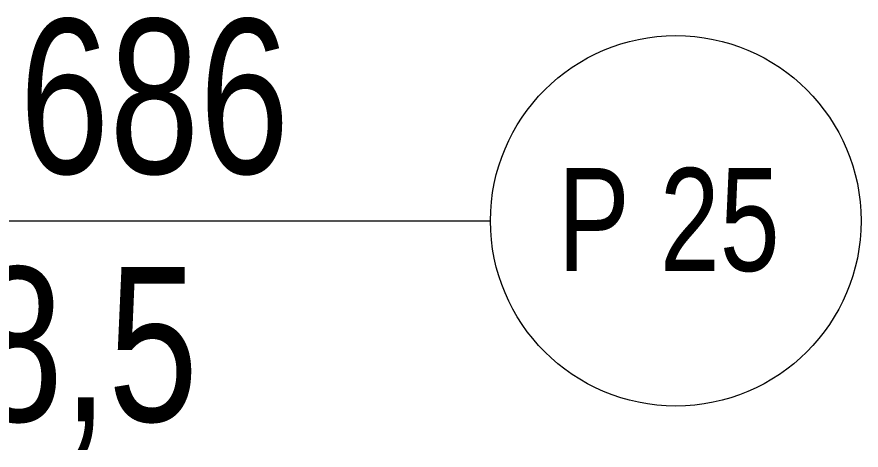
# Model space of a CAD drawing. Header units: millimetres. Extents: x 809 to 8159, y 33 to 4533.
# Drawn here: x 4007.3 to 4089.3, y 2225.7 to 2267.8 of the extents above; entities that cross this region are included whole.
import ezdxf
from ezdxf.enums import TextEntityAlignment as Align

# ---------------------------------------------------------------- set-up
doc = ezdxf.new("R2010")
doc.units = ezdxf.units.MM
doc.layers.add('kapi_tag_yeni', color=2, linetype='Continuous', lineweight=0)
doc.layers.add('pencere tag', color=4, linetype='Continuous', lineweight=0)
doc.styles.add('kapi_tag', font='arial.ttf', dxfattribs={"width": 0.75})

# ---------------------------------------------------------------- blocks, each defined once
blk = doc.blocks.new('kapi_tag_yeni')
at = {"layer": 'kapi_tag_yeni'}
blk.add_line((0, 0), (-0.65038, 0), dxfattribs=at)
blk.add_circle((-0.83038, 0), 0.18, dxfattribs=at)
at = {"layer": 'kapi_tag_yeni', "style": 'kapi_tag', "width": 0.75}
for tag, p in [('KAPI_ENI', (-0.55297, 0.04695)), ('KAPI_BOYU', (-0.55297, -0.19401))]:
    blk.add_attdef(tag, p, '', height=0.15, dxfattribs=at)
blk.add_attdef('KAPI_TAG_02', text='', height=0.15, dxfattribs=at).set_placement((-0.83038, 0), align=Align.MIDDLE_CENTER)

msp = doc.modelspace()

# ---------------------------------------------------------------- block references
at = {"layer": 'pencere tag'}
ref = msp.add_blockref('kapi_tag_yeni', (3988.309, 2247.946), dxfattribs=dict(at, xscale=99.99999999999997, yscale=99.99999999999997, zscale=99.99999999999997, rotation=180))
ref.add_attrib('KAPI_BOYU', '686', dxfattribs={"layer": 'kapi_tag_yeni', "height": 15, "style": 'kapi_tag', "width": 0.75}).set_placement((4033.807, 2252.541), align=Align.RIGHT)
ref.add_attrib('KAPI_ENI', '738,5', dxfattribs={"layer": 'kapi_tag_yeni', "height": 15, "style": 'kapi_tag', "width": 0.75}).set_placement((4024.943, 2228.455), align=Align.RIGHT)
ref.add_attrib('KAPI_TAG_02', 'P 25', dxfattribs={"layer": 'kapi_tag_yeni', "height": 10, "style": 'kapi_tag', "width": 0.75}).set_placement((4070.666, 2248.075), align=Align.MIDDLE_CENTER)

doc.saveas('drawing.dxf')
